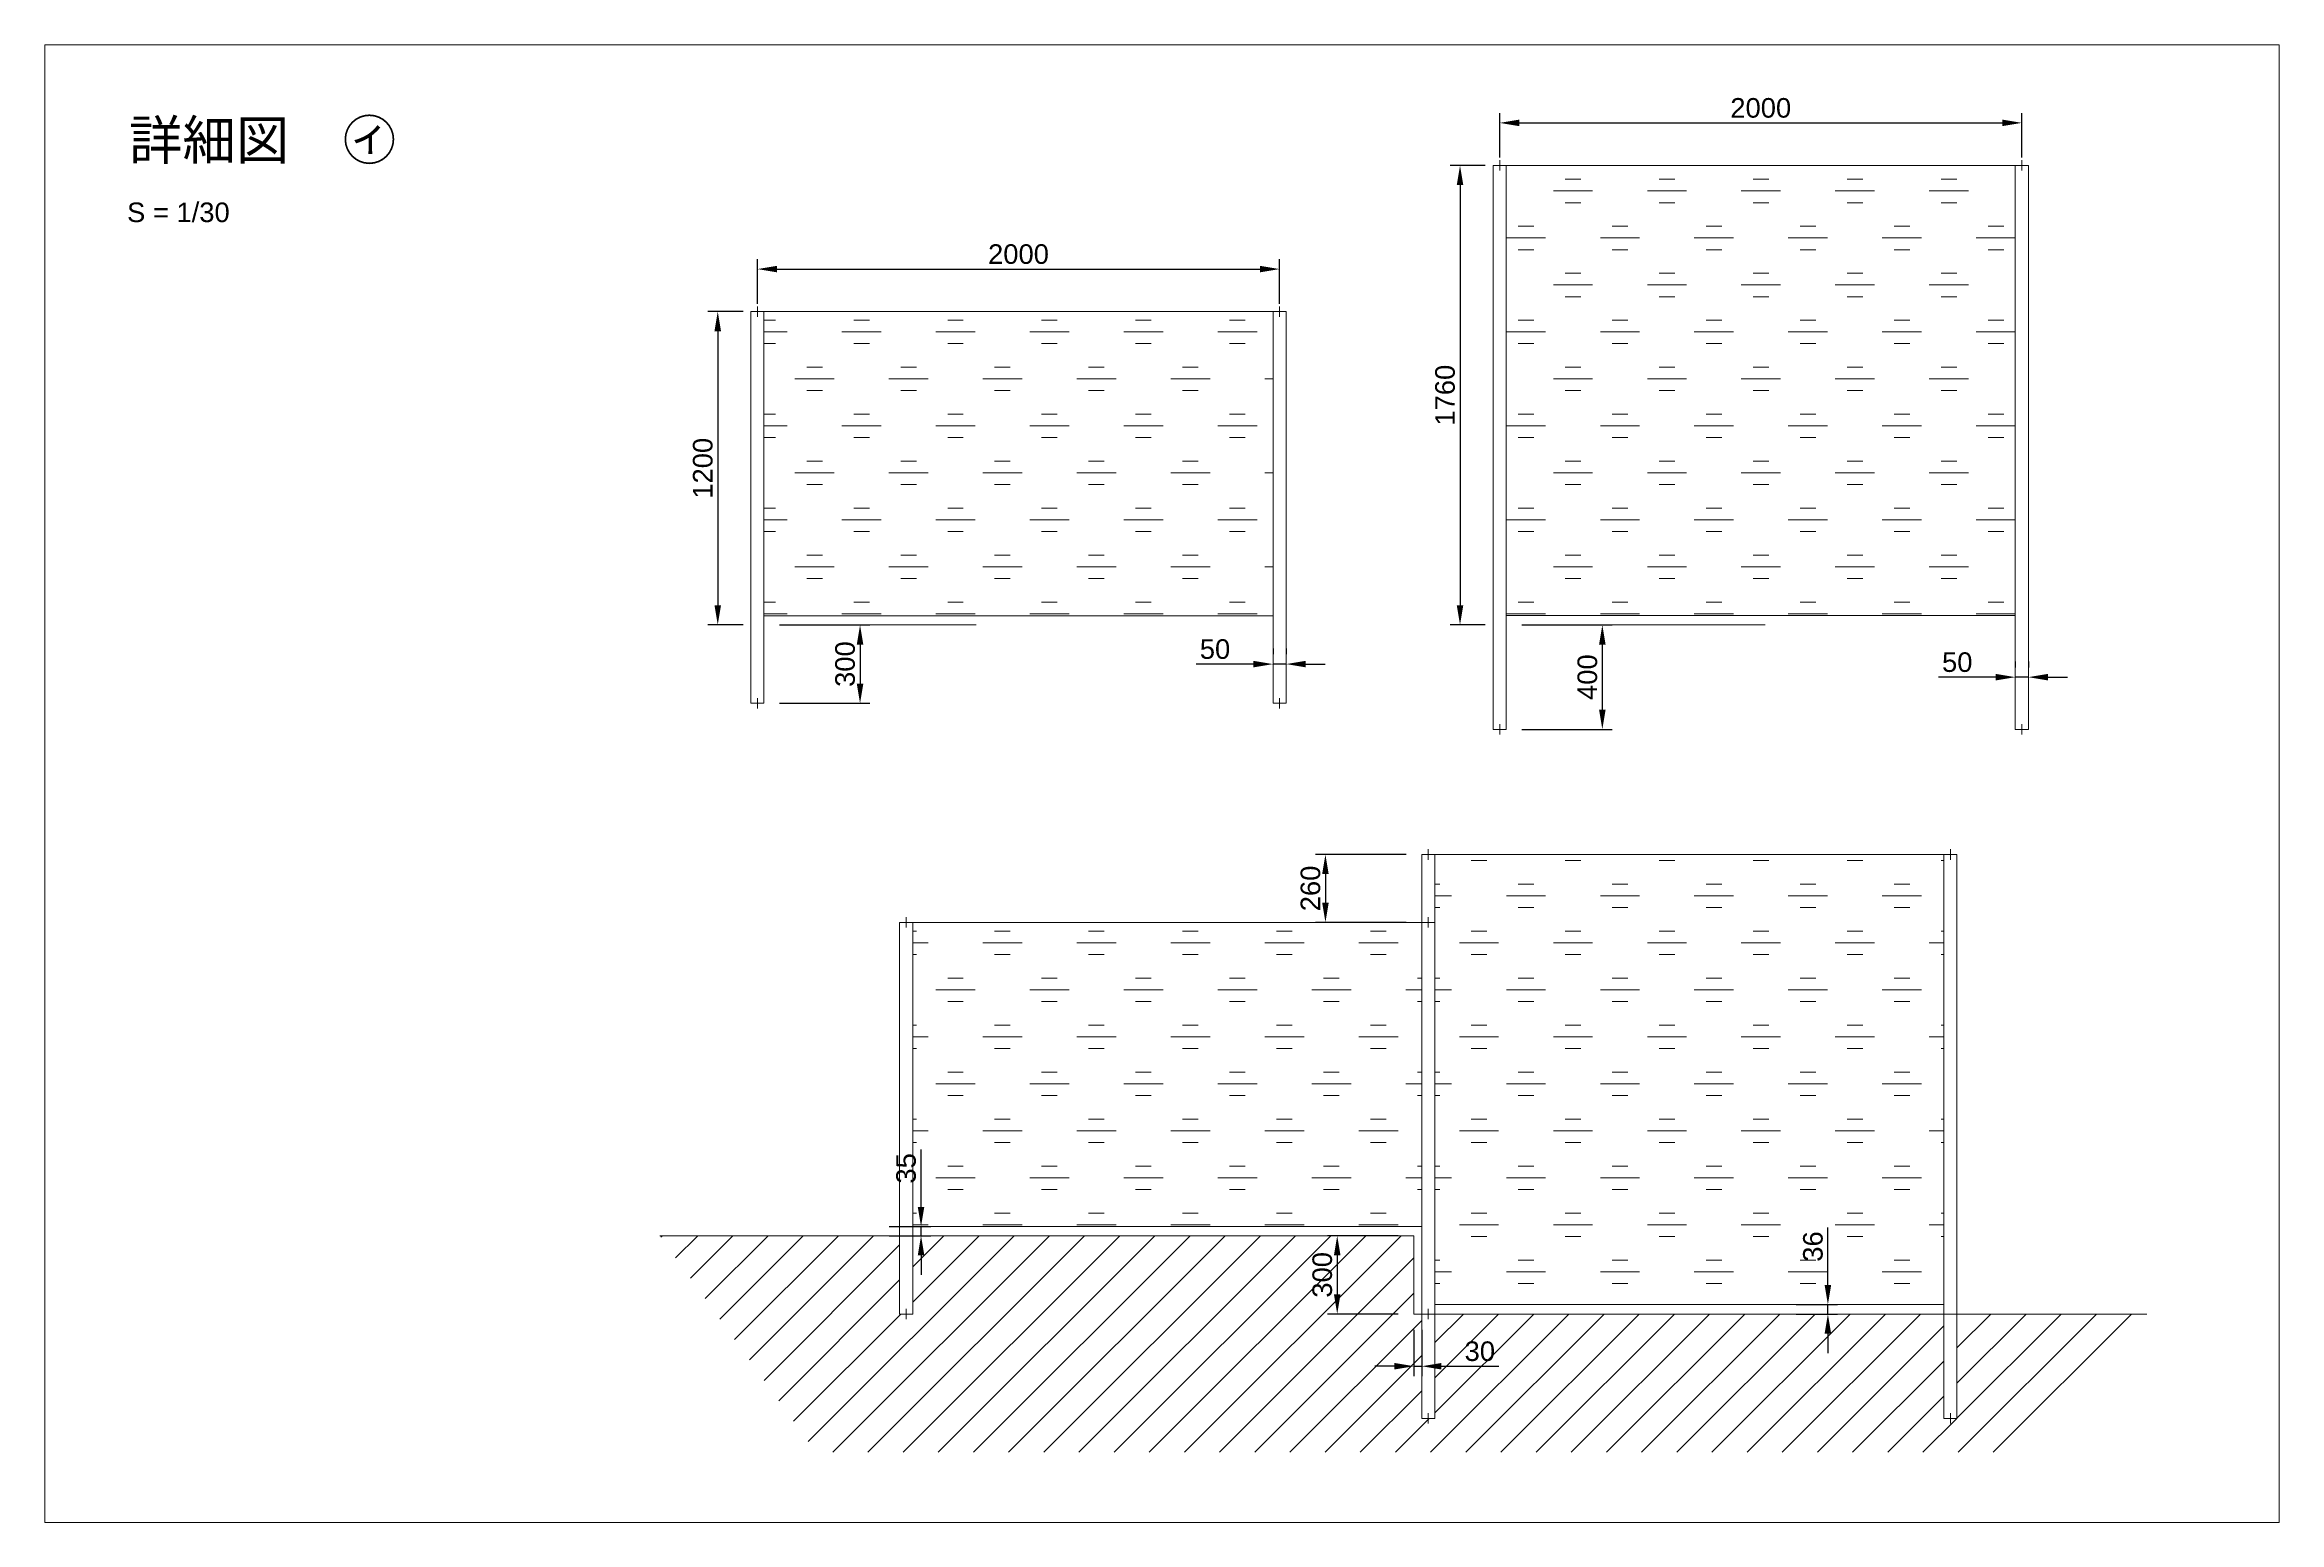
# Paper-space layout 'A4 フェンス詳細' of a CAD drawing. Header units: millimetres. Extents: x 1 to 286, y 1 to 189.
# The model-space entities are those that its viewports show. They can reach past a viewport. Long polylines and large blocks are cut down to what shows.
import ezdxf

# ---------------------------------------------------------------- set-up
doc = ezdxf.new("R2010")
doc.units = ezdxf.units.MM
doc.header["$LTSCALE"] = 0.25
doc.linetypes.add('ACAD_ISO02W100', pattern=[15, 12, -3])
doc.layers.add('1-main', color=7, linetype='Continuous', lineweight=9)
doc.layers.add('2-DIMS', color=8, linetype='Continuous', lineweight=9)
doc.styles.get("Standard").update_dxf_attribs({"font": 'arial.ttf'})
doc.dimstyles.new('Annotative in mm', dxfattribs={"dimscale": 0, "dimtxt": 2.5, "dimasz": 2.5, "dimexe": 1.25, "dimexo": 2, "dimtad": 1, "dimdec": 0, "dimdsep": 46, "dimtxsty": 'Standard', "dimcen": 2.5, "dimadec": 0, "dimazin": 0, "dimtfac": 1, "dimtdec": 0, "dimtmove": 0, "dimatfit": 3, "dimfxl": 1, "dimarcsym": 0})

# ---------------------------------------------------------------- blocks, each defined once
blk = doc.blocks.new('*D128')
at = {"layer": '2-DIMS', "color": 0, "lineweight": -2, "transparency": 16777216}
for p, q in [((17125.9, -17924.1), (17125.9, -17753.7)), ((17200.9, -17791.2), (19050.9, -17791.2)), ((19125.9, -17924.1), (19125.9, -17753.7))]:
    blk.add_line(p, q, dxfattribs=at)
at = {"layer": '2-DIMS', "color": 0, "transparency": 16777216}
for points in [[(17200.9, -17778.7), (17200.9, -17803.7), (17125.9, -17791.2)], [(19050.9, -17778.7), (19050.9, -17803.7), (19125.9, -17791.2)]]:
    blk.add_solid(points, dxfattribs=at)
at = {"layer": 'Defpoints', "color": 0, "transparency": 16777216}
for p in [(19125.9, -17791.2), (17125.9, -17954.1), (19125.9, -17954.1)]:
    blk.add_point(p, dxfattribs=at)
at = {"layer": '2-DIMS', "color": 0, "transparency": 16777216, "insert": (18125.9, -17734.2), "char_height": 75, "attachment_point": 5}
blk.add_mtext('2000', dxfattribs=at)
blk = doc.blocks.new('*D129')
at = {"layer": '2-DIMS', "color": 0, "lineweight": -2, "transparency": 16777216}
for p, q in [((17070.9, -17954.1), (16936.4, -17954.1)), ((16973.9, -18029.1), (16973.9, -19079.1)), ((17070.9, -19154.1), (16936.4, -19154.1))]:
    blk.add_line(p, q, dxfattribs=at)
at = {"layer": '2-DIMS', "color": 0, "transparency": 16777216}
for points in [[(16961.4, -18029.1), (16986.4, -18029.1), (16973.9, -17954.1)], [(16961.4, -19079.1), (16986.4, -19079.1), (16973.9, -19154.1)]]:
    blk.add_solid(points, dxfattribs=at)
at = {"layer": 'Defpoints', "color": 0, "transparency": 16777216}
for p in [(17100.9, -17954.1), (16973.9, -19154.1), (17100.9, -19154.1)]:
    blk.add_point(p, dxfattribs=at)
at = {"layer": '2-DIMS', "color": 0, "transparency": 16777216, "insert": (16916.9, -18554.1), "char_height": 75, "attachment_point": 5, "rotation": 90}
blk.add_mtext('1200', dxfattribs=at)
blk = doc.blocks.new('*D130')
at = {"layer": '2-DIMS', "color": 0, "lineweight": -2, "transparency": 16777216}
for p, q in [((17210.9, -19154.1), (17556.5, -19154.1)), ((17519, -19229.1), (17519, -19379.1)), ((17210.9, -19454.1), (17556.5, -19454.1))]:
    blk.add_line(p, q, dxfattribs=at)
at = {"layer": '2-DIMS', "color": 0, "transparency": 16777216}
for points in [[(17506.5, -19229.1), (17531.5, -19229.1), (17519, -19154.1)], [(17506.5, -19379.1), (17531.5, -19379.1), (17519, -19454.1)]]:
    blk.add_solid(points, dxfattribs=at)
at = {"layer": 'Defpoints', "color": 0, "transparency": 16777216}
for p in [(17150.9, -19154.1), (17150.9, -19454.1), (17519, -19454.1)]:
    blk.add_point(p, dxfattribs=at)
at = {"layer": '2-DIMS', "color": 0, "transparency": 16777216, "insert": (17461.9, -19304.1), "char_height": 75, "attachment_point": 5, "rotation": 90}
blk.add_mtext('300', dxfattribs=at)
blk = doc.blocks.new('*D131')
at = {"layer": '2-DIMS', "color": 0, "lineweight": -2, "transparency": 16777216}
for p, q in [((19969, -17364.1), (19969, -17193.7)), ((21969, -17364.1), (21969, -17193.7)), ((20044, -17231.2), (21894, -17231.2))]:
    blk.add_line(p, q, dxfattribs=at)
at = {"layer": '2-DIMS', "color": 0, "transparency": 16777216}
for points in [[(20044, -17218.7), (20044, -17243.7), (19969, -17231.2)], [(21894, -17218.7), (21894, -17243.7), (21969, -17231.2)]]:
    blk.add_solid(points, dxfattribs=at)
at = {"layer": 'Defpoints', "color": 0, "transparency": 16777216}
for p in [(21969, -17231.2), (19969, -17394.1), (21969, -17394.1)]:
    blk.add_point(p, dxfattribs=at)
at = {"layer": '2-DIMS', "color": 0, "transparency": 16777216, "insert": (20969, -17174.2), "char_height": 75, "attachment_point": 5}
blk.add_mtext('2000', dxfattribs=at)
blk = doc.blocks.new('*D132')
at = {"layer": '2-DIMS', "color": 0, "lineweight": -2, "transparency": 16777216}
for p, q in [((19914, -17394.1), (19779.6, -17394.1)), ((19817.1, -17469.1), (19817.1, -19079.1)), ((19914, -19154.1), (19779.6, -19154.1))]:
    blk.add_line(p, q, dxfattribs=at)
at = {"layer": '2-DIMS', "color": 0, "transparency": 16777216}
for points in [[(19804.6, -17469.1), (19829.6, -17469.1), (19817.1, -17394.1)], [(19804.6, -19079.1), (19829.6, -19079.1), (19817.1, -19154.1)]]:
    blk.add_solid(points, dxfattribs=at)
at = {"layer": 'Defpoints', "color": 0, "transparency": 16777216}
for p in [(19944, -17394.1), (19817.1, -19154.1), (19944, -19154.1)]:
    blk.add_point(p, dxfattribs=at)
at = {"layer": '2-DIMS', "color": 0, "transparency": 16777216, "insert": (19760, -18274.1), "char_height": 75, "attachment_point": 5, "rotation": 90}
blk.add_mtext('1760', dxfattribs=at)
blk = doc.blocks.new('*D133')
at = {"layer": '2-DIMS', "color": 0, "lineweight": -2, "transparency": 16777216}
for p, q in [((20054, -19154.1), (20399.7, -19154.1)), ((20362.2, -19229.1), (20362.2, -19479.1)), ((20054, -19554.1), (20399.7, -19554.1))]:
    blk.add_line(p, q, dxfattribs=at)
at = {"layer": '2-DIMS', "color": 0, "transparency": 16777216}
for points in [[(20349.7, -19229.1), (20374.7, -19229.1), (20362.2, -19154.1)], [(20349.7, -19479.1), (20374.7, -19479.1), (20362.2, -19554.1)]]:
    blk.add_solid(points, dxfattribs=at)
at = {"layer": 'Defpoints', "color": 0, "transparency": 16777216}
for p in [(19994, -19154.1), (19994, -19554.1), (20362.2, -19554.1)]:
    blk.add_point(p, dxfattribs=at)
at = {"layer": '2-DIMS', "color": 0, "transparency": 16777216, "insert": (20305.1, -19354.1), "char_height": 75, "attachment_point": 5, "rotation": 90}
blk.add_mtext('400', dxfattribs=at)
blk = doc.blocks.new('short-fence')
at = {"layer": '1-main'}
h = blk.add_hatch(dxfattribs=at)
h.set_pattern_fill('GOST_GLASS', color=256, angle=135)
h.set_pattern_definition([(180, (-17140.59, 18508.02), (-180, 180), [150, -210]), (180, (-17185.59, 18553.02), (-180, 180), [60, -300]), (180, (-17185.59, 18463.02), (-180, 180), [60, -300])])
h.paths.add_polyline_path([(25, 1200), (25, 35), (1975, 35), (1975, 1200)])
for p, q in [((-25, 1200), (2025, 1200)), ((-25, 1200), (-25, 0)), ((0, 1220), (0, 1180)), ((25, 1200), (25, 0)), ((1975, 1200), (1975, 0)), ((2000, 1220), (2000, 1180)), ((2025, 1200), (2025, 0)), ((-25, 0), (-25, -300)), ((25, 35), (1975, 35)), ((25, 0), (25, -300)), ((1975, 0), (1975, -300)), ((2025, 0), (2025, -300)), ((-25, -300), (25, -300)), ((0, -280), (0, -320)), ((1975, -300), (2025, -300)), ((2000, -280), (2000, -320))]:
    blk.add_line(p, q, dxfattribs=at)
at = {"layer": '1-main', "linetype": 'ACAD_ISO02W100'}
blk.add_line((111.6, 0), (837.7, 0), dxfattribs=at)
blk = doc.blocks.new('tall-fence')
at = {"layer": '1-main'}
h = blk.add_hatch(dxfattribs=at)
h.set_pattern_fill('GOST_GLASS', color=256, angle=135)
h.set_pattern_definition([(180, (-17115.59, 18508.02), (-180, 180), [150, -210]), (180, (-17160.59, 18553.02), (-180, 180), [60, -300]), (180, (-17160.59, 18463.02), (-180, 180), [60, -300])])
h.paths.add_polyline_path([(2000, 1760), (50, 1760), (50, 36), (2000, 36)])
for p, q in [((25, 1740), (25, 1780)), ((2025, 1740), (2025, 1780)), ((25, -420), (25, -380)), ((2025, -420), (2025, -380))]:
    blk.add_line(p, q)
for p, q in [((0, 1760), (2050, 1760)), ((0, 1760), (0, 0)), ((50, 1760), (50, 0)), ((2000, 1760), (2000, 0)), ((2050, 1760), (2050, 0)), ((0, 0), (0, -400)), ((50, 36), (2000, 36)), ((50, 0), (50, -400)), ((2000, 0), (2000, -400)), ((2050, 0), (2050, -400)), ((0, -400), (50, -400)), ((2000, -400), (2050, -400))]:
    blk.add_line(p, q, dxfattribs=at)
at = {"layer": '1-main', "linetype": 'ACAD_ISO02W100'}
blk.add_line((212.1, 0), (1042, 0), dxfattribs=at)
blk = doc.blocks.new('*D136')
at = {"layer": '2-DIMS', "color": 0, "lineweight": -2, "transparency": 16777216}
for p, q in [((19610.6, -20033.4), (19264.1, -20033.4)), ((19301.6, -20108.4), (19301.6, -20218.4)), ((19610.6, -20293.4), (19264.1, -20293.4))]:
    blk.add_line(p, q, dxfattribs=at)
at = {"layer": '2-DIMS', "color": 0, "transparency": 16777216}
for points in [[(19289.1, -20108.4), (19314.1, -20108.4), (19301.6, -20033.4)], [(19289.1, -20218.4), (19314.1, -20218.4), (19301.6, -20293.4)]]:
    blk.add_solid(points, dxfattribs=at)
at = {"layer": 'Defpoints', "color": 0, "transparency": 16777216}
for p in [(19670.6, -20033.4), (19301.6, -20293.4), (19670.6, -20293.4)]:
    blk.add_point(p, dxfattribs=at)
at = {"layer": '2-DIMS', "color": 0, "transparency": 16777216, "insert": (19244.6, -20163.4), "char_height": 75, "attachment_point": 5, "rotation": 90}
blk.add_mtext('260', dxfattribs=at)
blk = doc.blocks.new('*D137')
at = {"layer": '2-DIMS', "color": 0, "lineweight": -2, "transparency": 16777216}
for p, q in [((17752.6, -21383.4), (17752.6, -21162.9)), ((17630.6, -21458.4), (17790.1, -21458.4)), ((17752.6, -21493.4), (17752.6, -21458.4)), ((17630.6, -21493.4), (17790.1, -21493.4)), ((17752.6, -21568.4), (17752.6, -21643.4))]:
    blk.add_line(p, q, dxfattribs=at)
at = {"layer": '2-DIMS', "color": 0, "transparency": 16777216}
for points in [[(17740.1, -21383.4), (17765.1, -21383.4), (17752.6, -21458.4)], [(17740.1, -21568.4), (17765.1, -21568.4), (17752.6, -21493.4)]]:
    blk.add_solid(points, dxfattribs=at)
at = {"layer": 'Defpoints', "color": 0, "transparency": 16777216}
for p in [(17570.6, -21458.4), (17752.6, -21458.4), (17570.6, -21493.4)]:
    blk.add_point(p, dxfattribs=at)
at = {"layer": '2-DIMS', "color": 0, "transparency": 16777216, "insert": (17695.5, -21235.6), "char_height": 75, "attachment_point": 5, "rotation": 90}
blk.add_mtext('35', dxfattribs=at)
blk = doc.blocks.new('*D138')
at = {"layer": '2-DIMS', "color": 0, "lineweight": -2, "transparency": 16777216}
for p, q in [((21226.1, -21682.4), (21226.1, -21462.5)), ((21104.1, -21757.4), (21263.6, -21757.4)), ((21104.1, -21793.4), (21263.6, -21793.4)), ((21226.1, -21793.4), (21226.1, -21757.4)), ((21226.1, -21868.4), (21226.1, -21943.4))]:
    blk.add_line(p, q, dxfattribs=at)
at = {"layer": '2-DIMS', "color": 0, "transparency": 16777216}
for points in [[(21213.6, -21682.4), (21238.6, -21682.4), (21226.1, -21757.4)], [(21213.6, -21868.4), (21238.6, -21868.4), (21226.1, -21793.4)]]:
    blk.add_solid(points, dxfattribs=at)
at = {"layer": 'Defpoints', "color": 0, "transparency": 16777216}
for p in [(21044.1, -21757.4), (21044.1, -21793.4), (21226.1, -21757.4)]:
    blk.add_point(p, dxfattribs=at)
at = {"layer": '2-DIMS', "color": 0, "transparency": 16777216, "insert": (21169.1, -21534.9), "char_height": 75, "attachment_point": 5, "rotation": 90}
blk.add_mtext('36', dxfattribs=at)
blk = doc.blocks.new('*D139')
at = {"layer": '2-DIMS', "color": 0, "lineweight": -2, "transparency": 16777216}
for p, q in [((19640.6, -21853.4), (19640.6, -22030.9)), ((19670.6, -21853.4), (19670.6, -22030.9)), ((19565.6, -21993.4), (19490.6, -21993.4)), ((19640.6, -21993.4), (19670.6, -21993.4)), ((19745.6, -21993.4), (19965.2, -21993.4))]:
    blk.add_line(p, q, dxfattribs=at)
at = {"layer": '2-DIMS', "color": 0, "transparency": 16777216}
for points in [[(19565.6, -21980.9), (19565.6, -22005.9), (19640.6, -21993.4)], [(19745.6, -21980.9), (19745.6, -22005.9), (19670.6, -21993.4)]]:
    blk.add_solid(points, dxfattribs=at)
at = {"layer": 'Defpoints', "color": 0, "transparency": 16777216}
for p in [(19640.6, -21793.4), (19670.6, -21793.4), (19670.6, -21993.4)]:
    blk.add_point(p, dxfattribs=at)
at = {"layer": '2-DIMS', "color": 0, "transparency": 16777216, "insert": (19892.9, -21936.3), "char_height": 75, "attachment_point": 5}
blk.add_mtext('30', dxfattribs=at)
blk = doc.blocks.new('*D142')
at = {"layer": '2-DIMS', "color": 0, "lineweight": -2, "transparency": 16777216}
for p, q in [((19100.9, -19244.1), (19100.9, -19266.6)), ((19150.9, -19244.1), (19150.9, -19266.6)), ((19025.9, -19304.1), (18806.2, -19304.1)), ((19150.9, -19304.1), (19100.9, -19304.1)), ((19225.9, -19304.1), (19300.9, -19304.1))]:
    blk.add_line(p, q, dxfattribs=at)
at = {"layer": '2-DIMS', "color": 0, "transparency": 16777216}
for points in [[(19025.9, -19291.6), (19025.9, -19316.6), (19100.9, -19304.1)], [(19225.9, -19291.6), (19225.9, -19316.6), (19150.9, -19304.1)]]:
    blk.add_solid(points, dxfattribs=at)
at = {"layer": 'Defpoints', "color": 0, "transparency": 16777216}
for p in [(19100.9, -19304.1), (19150.9, -19304.1), (19150.9, -19304.1)]:
    blk.add_point(p, dxfattribs=at)
at = {"layer": '2-DIMS', "color": 0, "transparency": 16777216, "insert": (18878.6, -19247.1), "char_height": 75, "attachment_point": 5}
blk.add_mtext('50', dxfattribs=at)
blk = doc.blocks.new('*D143')
at = {"layer": '2-DIMS', "color": 0, "lineweight": -2, "transparency": 16777216}
for p, q in [((21944, -19294.1), (21944, -19316.6)), ((21994, -19294.1), (21994, -19316.6)), ((21869, -19354.1), (21649.4, -19354.1)), ((21994, -19354.1), (21944, -19354.1)), ((22069, -19354.1), (22144, -19354.1))]:
    blk.add_line(p, q, dxfattribs=at)
at = {"layer": '2-DIMS', "color": 0, "transparency": 16777216}
for points in [[(21869, -19341.6), (21869, -19366.6), (21944, -19354.1)], [(22069, -19341.6), (22069, -19366.6), (21994, -19354.1)]]:
    blk.add_solid(points, dxfattribs=at)
at = {"layer": 'Defpoints', "color": 0, "transparency": 16777216}
for p in [(21944, -19354.1), (21944, -19354.1), (21994, -19354.1)]:
    blk.add_point(p, dxfattribs=at)
at = {"layer": '2-DIMS', "color": 0, "transparency": 16777216, "insert": (21721.7, -19297.1), "char_height": 75, "attachment_point": 5}
blk.add_mtext('50', dxfattribs=at)
blk = doc.blocks.new('*D185')
at = {"layer": '2-DIMS', "color": 0, "lineweight": -2, "transparency": 16777216}
for p, q in [((19580.6, -21493.4), (19309.3, -21493.4)), ((19346.8, -21568.4), (19346.8, -21718.4)), ((19580.6, -21793.4), (19309.3, -21793.4))]:
    blk.add_line(p, q, dxfattribs=at)
at = {"layer": '2-DIMS', "color": 0, "transparency": 16777216}
for points in [[(19334.3, -21568.4), (19359.3, -21568.4), (19346.8, -21493.4)], [(19334.3, -21718.4), (19359.3, -21718.4), (19346.8, -21793.4)]]:
    blk.add_solid(points, dxfattribs=at)
at = {"layer": 'Defpoints', "color": 0, "transparency": 16777216}
for p in [(19640.6, -21493.4), (19346.8, -21793.4), (19640.6, -21793.4)]:
    blk.add_point(p, dxfattribs=at)
at = {"layer": '2-DIMS', "color": 0, "transparency": 16777216, "insert": (19289.7, -21643.4), "char_height": 75, "attachment_point": 5, "rotation": 90}
blk.add_mtext('300', dxfattribs=at)

msp = doc.modelspace()

# ---------------------------------------------------------------- hatches: boundary and pattern name
at = {"layer": '1-main'}
h = msp.add_hatch(dxfattribs=at)
h.set_pattern_fill('ANSI31', color=256)
h.set_pattern_definition([(45, (0, 0), (-67.35192, 67.35192), [])])
h.paths.add_polyline_path([(19670.613, -21793.354), (19640.613, -21793.354), (19640.613, -21493.354), (17720.613, -21493.354), (17720.613, -21793.354), (17670.613, -21793.354), (17670.613, -21493.354), (16751.667, -21493.354), (17350.171, -22323.006), (21888.306, -22323.006), (22447.685, -21793.354), (21720.613, -21793.354), (21720.613, -22193.354), (21670.613, -22193.354), (21670.613, -21793.354), (19720.613, -21793.354), (19720.613, -22193.354), (19670.613, -22193.354)])
h.paths.add_polyline_path([(19816.213, -22014.227), (19970.254, -22014.227), (19970.254, -21859.674), (19816.213, -21859.674)], flags=24)

# ---------------------------------------------------------------- linework, layer by layer
msp.add_lwpolyline([(16751.667, -21493.354), (19640.613, -21493.354), (19640.613, -21793.354), (22447.685, -21793.354)], dxfattribs=at)

# ---------------------------------------------------------------- block references
for name, p in [('tall-fence', (19944.042, -19154.139)), ('short-fence', (17125.892, -19154.139)), ('tall-fence', (19670.613, -21793.354)), ('short-fence', (17695.613, -21493.354))]:
    msp.add_blockref(name, p, dxfattribs=at)

# ---------------------------------------------------------------- dimensions: what is measured, and where the dimension line sits
at = {"layer": '2-DIMS'}
for base, p1, p2, picture, middle in [((21969.042, -17231.245), (19969.042, -17394.139), (21969.042, -17394.139), '*D131', (20969.042, -17174.202)), ((19125.892, -17791.245), (17125.892, -17954.139), (19125.892, -17954.139), '*D128', (18125.892, -17734.202))]:
    dim = msp.add_linear_dim(base=base, p1=p1, p2=p2, dimstyle='Annotative in mm', override={"dimexo": 1}, dxfattribs=at)
    dim.commit()
    dim.dimension.update_dxf_attribs({"geometry": picture, "text_midpoint": middle})
for base, p1, p2, picture, middle in [((19817.072, -19154.139), (19944.042, -17394.139), (19944.042, -19154.139), '*D132', (19760.029, -18274.139)), ((16973.922, -19154.139), (17100.892, -17954.139), (17100.892, -19154.139), '*D129', (16916.879, -18554.139))]:
    dim = msp.add_linear_dim(base=base, p1=p1, p2=p2, angle=90, dimstyle='Annotative in mm', override={"dimexo": 1}, dxfattribs=at)
    dim.commit()
    dim.dimension.update_dxf_attribs({"geometry": picture, "text_midpoint": middle})
for base, p1, p2, picture, middle in [((17519.01, -19454.139), (17150.892, -19154.139), (17150.892, -19454.139), '*D130', (17461.942, -19304.139)), ((20362.16, -19554.139), (19994.042, -19154.139), (19994.042, -19554.139), '*D133', (20305.117, -19354.139)), ((19301.609, -20293.354), (19670.613, -20033.354), (19670.613, -20293.354), '*D136', (19244.566, -20163.354)), ((17752.603, -21458.354), (17570.613, -21493.354), (17570.613, -21458.354), '*D137', (17695.535, -21235.631)), ((21226.14, -21757.354), (21044.149, -21793.354), (21044.149, -21757.354), '*D138', (21169.071, -21534.938)), ((19346.759, -21793.354), (19640.613, -21493.354), (19640.613, -21793.354), '*D185', (19289.69, -21643.354))]:
    dim = msp.add_linear_dim(base=base, p1=p1, p2=p2, angle=90, dimstyle='Annotative in mm', dxfattribs=at)
    dim.commit()
    dim.dimension.update_dxf_attribs({"geometry": picture, "text_midpoint": middle})
dim = msp.add_linear_dim(base=(19150.892, -19304.139), p1=(19100.892, -19304.139), p2=(19150.892, -19304.139), dimstyle='Annotative in mm', dxfattribs=at)
dim.commit()
dim.dimension.update_dxf_attribs({"geometry": '*D142', "text_midpoint": (18878.552, -19304.139), "dimtype": 160})
for base, p1, p2, picture, middle in [((21944.042, -19354.139), (21994.042, -19354.139), (21944.042, -19354.139), '*D143', (21721.702, -19297.096)), ((19670.613, -21993.354), (19640.613, -21793.354), (19670.613, -21793.354), '*D139', (19892.927, -21936.286))]:
    dim = msp.add_linear_dim(base=base, p1=p1, p2=p2, dimstyle='Annotative in mm', dxfattribs=at)
    dim.commit()
    dim.dimension.update_dxf_attribs({"geometry": picture, "text_midpoint": middle})

psp = doc.layouts.new('A4 フェンス詳細')

# ---------------------------------------------------------------- texts
at = {"layer": '1-main', "attachment_point": 1}
for s, width, insert, char_height in [('{\\fMS PGothic|b0|i0|c128|p50;詳細図\u3000㋑}', 52.683, (11.53, 179.55), 5), ('S = 1/30', 35.3279, (11.28, 169.07), 2.5)]:
    psp.add_mtext_dynamic_manual_height_columns(s, width=width, gutter_width=12.5, heights=[0], dxfattribs=dict(at, insert=insert, char_height=char_height))

# ---------------------------------------------------------------- viewports
at = {"layer": '1-main'}
psp.add_viewport(center=(143.42, 94.89), size=(285.31, 188.6485), view_center_point=(18675.511, -19761.591), view_height=5659.45593, dxfattribs=at)

doc.saveas('drawing.dxf')
